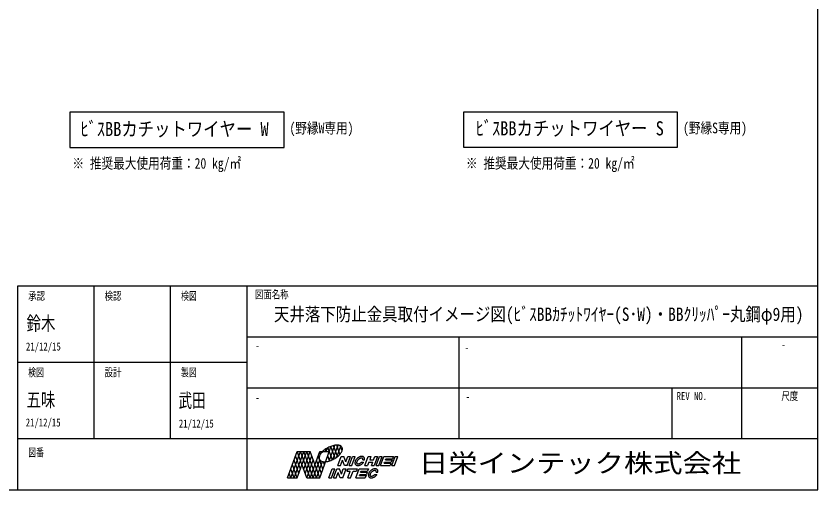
# Model space of a CAD drawing. Units: millimetres on the paper. Extents: x -141 to 141, y -98 to 97.
# Drawn here: x 31 to 141.2, y -97.7 to -32.6 of the extents above; entities that cross this region are included whole.
import ezdxf
from ezdxf.enums import TextEntityAlignment as Align

# ---------------------------------------------------------------- set-up
doc = ezdxf.new("R2010")
doc.units = ezdxf.units.MM
doc.layers.add('0-0_文字･図枠･寸法', color=7, linetype='Continuous')
doc.styles.add('ＭＳ ゴシック', font='')
doc.styles.get('ＭＳ ゴシック').set_extended_font_data('MS Gothic')

msp = doc.modelspace()

# ---------------------------------------------------------------- linework, layer by layer
at = {"layer": '0-0_文字･図枠･寸法'}
for p, q in [((141.19, -97.657), (141.19, -25.407)), ((41.69, -69.657), (41.69, -90.657)), ((52.19, -69.657), (52.19, -90.657)), ((62.69, -69.657), (62.69, -97.657)), ((141.19, -76.657), (62.69, -76.657)), ((91.89, -90.657), (91.89, -76.657)), ((130.69, -76.657), (130.69, -90.657)), ((62.69, -80.157), (31.19, -80.157)), ((141.19, -83.657), (62.69, -83.657)), ((121.09, -83.657), (121.09, -90.657)), ((141.19, -90.657), (31.19, -90.657)), ((68.31, -96.004), (69.634, -92.367)), ((68.751, -96.004), (70.075, -92.367)), ((69.192, -96.004), (70.516, -92.367)), ((70.957, -96.004), (69.634, -92.367)), ((69.634, -96.004), (70.957, -92.367)), ((69.634, -92.367), (71.399, -92.367)), ((71.399, -96.004), (70.075, -92.367)), ((70.516, -94.792), (71.399, -92.367)), ((71.84, -96.004), (70.516, -92.367)), ((72.281, -96.004), (70.957, -92.367)), ((71.399, -96.004), (72.722, -92.367)), ((72.722, -96.004), (71.399, -92.367)), ((72.722, -96.004), (74.309, -91.645)), ((72.85, -92.716), (72.722, -92.367)), ((72.722, -92.367), (74.046, -92.367)), ((73.019, -92.497), (72.936, -92.597)), ((73.112, -92.398), (73.019, -92.497)), ((73.213, -92.301), (73.112, -92.398)), ((73.164, -92.367), (73.159, -92.353)), ((73.164, -92.367), (73.174, -92.339)), ((73.322, -92.207), (73.213, -92.301)), ((73.438, -92.116), (73.322, -92.207)), ((73.561, -92.029), (73.438, -92.116)), ((73.605, -92.367), (73.498, -92.073)), ((73.688, -91.946), (73.561, -92.029)), ((73.605, -92.367), (73.777, -91.894)), ((73.82, -91.869), (73.688, -91.946)), ((73.955, -91.797), (73.82, -91.869)), ((74.463, -93.511), (73.858, -91.849)), ((74.092, -91.732), (73.955, -91.797)), ((74.008, -93.684), (74.798, -91.514)), ((74.231, -91.674), (74.092, -91.732)), ((74.369, -91.623), (74.231, -91.674)), ((74.831, -93.31), (74.235, -91.672)), ((74.507, -91.58), (74.369, -91.623)), ((74.643, -91.544), (74.507, -91.58)), ((74.522, -93.483), (75.246, -91.495)), ((75.18, -93.058), (74.631, -91.547)), ((74.775, -91.518), (74.643, -91.544)), ((74.904, -91.499), (74.775, -91.518)), ((75.028, -91.489), (74.904, -91.499)), ((75.145, -91.488), (75.028, -91.489)), ((75.506, -92.739), (75.051, -91.489)), ((75.094, -93.125), (75.639, -91.628)), ((75.256, -91.496), (75.145, -91.488)), ((75.359, -91.513), (75.256, -91.496)), ((75.454, -91.538), (75.359, -91.513)), ((75.54, -91.571), (75.454, -91.538)), ((75.783, -92.29), (75.518, -91.562)), ((75.616, -91.612), (75.54, -91.571)), ((75.681, -91.661), (75.616, -91.612)), ((75.633, -92.574), (75.695, -92.475)), ((75.735, -91.718), (75.681, -91.661)), ((75.695, -92.475), (75.747, -92.376)), ((75.778, -91.782), (75.735, -91.718)), ((75.747, -92.376), (75.787, -92.28)), ((75.81, -91.852), (75.778, -91.782)), ((75.787, -92.28), (75.816, -92.186)), ((75.83, -91.928), (75.81, -91.852)), ((75.816, -92.186), (75.832, -92.096)), ((75.837, -92.009), (75.83, -91.928)), ((75.832, -92.096), (75.837, -92.009)), ((69.854, -95.398), (69.192, -93.579)), ((70.075, -94.792), (69.413, -92.973)), ((70.737, -95.398), (71.619, -92.973)), ((70.957, -96.004), (71.84, -93.579)), ((71.84, -96.004), (72.741, -93.528)), ((72.943, -95.398), (72.281, -93.579)), ((73.164, -94.792), (72.502, -92.973)), ((72.663, -93.176), (72.659, -93.262)), ((72.659, -93.262), (72.666, -93.343)), ((72.68, -93.085), (72.663, -93.176)), ((72.666, -93.343), (72.686, -93.419)), ((72.708, -92.992), (72.68, -93.085)), ((72.686, -93.419), (72.717, -93.49)), ((72.749, -92.895), (72.708, -92.992)), ((72.717, -93.49), (72.76, -93.553)), ((72.8, -92.797), (72.749, -92.895)), ((72.76, -93.553), (72.815, -93.61)), ((72.863, -92.697), (72.8, -92.797)), ((72.815, -93.61), (72.88, -93.659)), ((72.936, -92.597), (72.863, -92.697)), ((72.88, -93.659), (72.956, -93.7)), ((73.671, -93.761), (73.605, -93.579)), ((74.077, -93.664), (73.826, -92.973)), ((73.989, -93.692), (74.126, -93.648)), ((74.126, -93.648), (74.265, -93.598)), ((74.265, -93.598), (74.403, -93.539)), ((74.403, -93.539), (74.541, -93.474)), ((74.541, -93.474), (74.676, -93.403)), ((74.676, -93.403), (74.808, -93.325)), ((74.808, -93.325), (74.935, -93.243)), ((74.935, -93.243), (75.057, -93.156)), ((75.057, -93.156), (75.173, -93.064)), ((75.173, -93.064), (75.283, -92.97)), ((75.212, -94.307), (75.669, -93.051)), ((75.283, -92.97), (75.384, -92.873)), ((75.384, -92.873), (75.476, -92.774)), ((75.476, -92.774), (75.559, -92.674)), ((75.559, -92.674), (75.633, -92.574)), ((75.589, -94.307), (75.857, -93.569)), ((75.669, -93.051), (76.046, -93.051)), ((76.126, -94.307), (75.857, -93.569)), ((76.314, -93.79), (76.046, -93.051)), ((76.314, -93.79), (76.583, -93.051)), ((76.503, -94.307), (76.96, -93.051)), ((76.583, -93.051), (76.96, -93.051)), ((76.754, -94.307), (77.211, -93.051)), ((77.13, -94.307), (77.587, -93.051)), ((77.211, -93.051), (77.587, -93.051)), ((77.636, -93.627), (77.613, -93.677)), ((77.662, -93.577), (77.636, -93.627)), ((77.692, -93.527), (77.662, -93.577)), ((77.725, -93.479), (77.692, -93.527)), ((77.762, -93.432), (77.725, -93.479)), ((77.802, -93.386), (77.762, -93.432)), ((77.844, -93.342), (77.802, -93.386)), ((77.889, -93.3), (77.844, -93.342)), ((77.936, -93.261), (77.889, -93.3)), ((77.984, -93.225), (77.936, -93.261)), ((78.035, -93.191), (77.984, -93.225)), ((78.086, -93.16), (78.035, -93.191)), ((78.138, -93.133), (78.086, -93.16)), ((78.191, -93.11), (78.138, -93.133)), ((78.245, -93.089), (78.191, -93.11)), ((78.297, -93.073), (78.245, -93.089)), ((78.35, -93.061), (78.297, -93.073)), ((78.402, -93.052), (78.35, -93.061)), ((78.452, -93.048), (78.402, -93.052)), ((78.501, -93.047), (78.452, -93.048)), ((78.549, -93.051), (78.501, -93.047)), ((78.594, -93.059), (78.549, -93.051)), ((78.637, -93.07), (78.594, -93.059)), ((78.677, -93.086), (78.637, -93.07)), ((78.646, -93.517), (78.652, -93.491)), ((78.646, -93.517), (78.88, -93.517)), ((78.714, -93.105), (78.677, -93.086)), ((78.748, -93.128), (78.714, -93.105)), ((78.779, -93.155), (78.748, -93.128)), ((78.806, -93.185), (78.779, -93.155)), ((78.83, -93.218), (78.806, -93.185)), ((78.849, -93.254), (78.83, -93.218)), ((78.865, -93.292), (78.849, -93.254)), ((78.876, -93.333), (78.865, -93.292)), ((78.883, -93.377), (78.876, -93.333)), ((78.88, -93.517), (78.885, -93.469)), ((78.886, -93.422), (78.883, -93.377)), ((78.885, -93.469), (78.886, -93.422)), ((78.923, -94.307), (79.38, -93.051)), ((79.38, -93.051), (79.757, -93.051)), ((79.757, -93.051), (79.593, -93.503)), ((79.593, -93.503), (80.13, -93.503)), ((80.13, -93.503), (80.294, -93.051)), ((80.671, -93.051), (80.214, -94.307)), ((80.294, -93.051), (80.671, -93.051)), ((80.465, -94.307), (80.922, -93.051)), ((80.842, -94.307), (81.299, -93.051)), ((80.922, -93.051), (81.299, -93.051)), ((81.093, -94.307), (81.55, -93.051)), ((81.55, -93.051), (82.841, -93.051)), ((81.762, -93.503), (81.799, -93.403)), ((81.762, -93.503), (82.676, -93.503)), ((81.799, -93.403), (82.713, -93.403)), ((82.676, -93.503), (82.548, -93.855)), ((82.635, -94.307), (83.092, -93.051)), ((82.841, -93.051), (82.713, -93.403)), ((83.011, -94.307), (83.468, -93.051)), ((83.092, -93.051), (83.468, -93.051)), ((69.634, -96.004), (68.972, -94.185)), ((72.281, -96.004), (73.101, -93.751)), ((72.956, -93.7), (73.041, -93.734)), ((73.041, -93.734), (73.136, -93.759)), ((73.136, -93.759), (73.239, -93.775)), ((73.384, -94.185), (73.235, -93.774)), ((73.239, -93.775), (73.35, -93.783)), ((73.35, -93.783), (73.468, -93.782)), ((73.468, -93.782), (73.592, -93.772)), ((73.592, -93.772), (73.72, -93.754)), ((73.72, -93.754), (73.853, -93.727)), ((73.853, -93.727), (73.989, -93.692)), ((73.967, -96.004), (74.424, -94.748)), ((74.424, -94.748), (74.8, -94.748)), ((74.594, -96.004), (75.051, -94.748)), ((75.051, -94.748), (75.428, -94.748)), ((75.212, -94.307), (75.589, -94.307)), ((75.697, -95.486), (75.428, -94.748)), ((75.697, -95.486), (75.965, -94.748)), ((75.885, -96.004), (76.342, -94.748)), ((75.965, -94.748), (76.342, -94.748)), ((76.503, -94.307), (76.126, -94.307)), ((76.593, -94.748), (76.465, -95.1)), ((76.754, -94.307), (77.13, -94.307)), ((77.563, -93.876), (77.56, -93.923)), ((77.56, -93.923), (77.563, -93.969)), ((77.569, -93.828), (77.563, -93.876)), ((77.563, -93.969), (77.569, -94.013)), ((77.579, -93.778), (77.569, -93.828)), ((77.569, -94.013), (77.58, -94.055)), ((77.594, -93.728), (77.579, -93.778)), ((77.58, -94.055), (77.594, -94.094)), ((77.613, -93.677), (77.594, -93.728)), ((77.594, -94.094), (77.613, -94.13)), ((77.613, -94.13), (77.636, -94.164)), ((77.636, -94.164), (77.662, -94.195)), ((77.662, -94.195), (77.692, -94.222)), ((77.678, -96.004), (78.135, -94.748)), ((77.692, -94.222), (77.726, -94.245)), ((77.726, -94.245), (77.762, -94.266)), ((77.762, -94.266), (77.802, -94.282)), ((77.79, -93.894), (77.789, -93.91)), ((77.802, -94.282), (77.844, -94.294)), ((77.844, -94.294), (77.889, -94.303)), ((77.889, -94.303), (77.936, -94.307)), ((77.936, -94.307), (77.985, -94.308)), ((77.985, -94.308), (78.035, -94.304)), ((78.035, -94.304), (78.086, -94.296)), ((78.086, -94.296), (78.139, -94.285)), ((78.135, -94.748), (79.426, -94.748)), ((78.139, -94.285), (78.192, -94.269)), ((78.192, -94.269), (78.245, -94.25)), ((78.245, -94.25), (78.298, -94.227)), ((78.298, -94.227), (78.35, -94.2)), ((78.35, -94.2), (78.402, -94.17)), ((78.402, -94.17), (78.453, -94.137)), ((78.405, -93.884), (78.444, -93.848)), ((78.444, -93.848), (78.454, -93.838)), ((78.453, -94.137), (78.502, -94.101)), ((78.454, -93.838), (78.748, -93.838)), ((78.502, -94.101), (78.549, -94.063)), ((78.549, -94.063), (78.594, -94.022)), ((78.594, -94.022), (78.637, -93.978)), ((78.637, -93.978), (78.677, -93.933)), ((78.677, -93.933), (78.714, -93.886)), ((78.714, -93.886), (78.748, -93.838)), ((78.923, -94.307), (79.3, -94.307)), ((79.426, -94.748), (79.298, -95.1)), ((79.465, -93.855), (79.3, -94.307)), ((79.465, -93.855), (80.002, -93.855)), ((79.837, -94.307), (80.002, -93.855)), ((79.837, -94.307), (80.214, -94.307)), ((80.136, -94.77), (80.083, -94.786)), ((80.188, -94.758), (80.136, -94.77)), ((80.24, -94.749), (80.188, -94.758)), ((80.29, -94.745), (80.24, -94.749)), ((80.34, -94.744), (80.29, -94.745)), ((80.387, -94.748), (80.34, -94.744)), ((80.432, -94.756), (80.387, -94.748)), ((80.475, -94.767), (80.432, -94.756)), ((80.465, -94.307), (80.842, -94.307)), ((80.515, -94.783), (80.475, -94.767)), ((81.093, -94.307), (82.384, -94.307)), ((81.598, -93.956), (81.634, -93.855)), ((81.634, -93.855), (82.548, -93.855)), ((82.635, -94.307), (83.011, -94.307)), ((68.751, -96.004), (68.53, -95.398)), ((69.192, -96.004), (68.751, -94.792)), ((74.971, -96.004), (75.24, -95.266)), ((75.508, -96.004), (75.24, -95.266)), ((76.465, -95.1), (76.922, -95.1)), ((76.593, -96.004), (76.922, -95.1)), ((78.347, -95.2), (78.384, -95.1)), ((78.347, -95.2), (79.261, -95.2)), ((78.384, -95.1), (79.298, -95.1)), ((79.261, -95.2), (79.133, -95.552)), ((79.401, -95.573), (79.399, -95.62)), ((79.399, -95.62), (79.401, -95.666)), ((79.407, -95.524), (79.401, -95.573)), ((79.401, -95.666), (79.407, -95.71)), ((79.418, -95.475), (79.407, -95.524)), ((79.407, -95.71), (79.418, -95.751)), ((79.432, -95.425), (79.418, -95.475)), ((79.418, -95.751), (79.432, -95.791)), ((79.451, -95.374), (79.432, -95.425)), ((79.432, -95.791), (79.451, -95.827)), ((79.474, -95.324), (79.451, -95.374)), ((79.451, -95.827), (79.474, -95.861)), ((79.5, -95.274), (79.474, -95.324)), ((79.474, -95.861), (79.5, -95.891)), ((79.53, -95.224), (79.5, -95.274)), ((79.564, -95.176), (79.53, -95.224)), ((79.6, -95.128), (79.564, -95.176)), ((79.64, -95.083), (79.6, -95.128)), ((79.682, -95.039), (79.64, -95.083)), ((79.727, -94.997), (79.682, -95.039)), ((79.774, -94.958), (79.727, -94.997)), ((79.823, -94.922), (79.774, -94.958)), ((79.873, -94.888), (79.823, -94.922)), ((79.924, -94.857), (79.873, -94.888)), ((79.977, -94.83), (79.924, -94.857)), ((80.03, -94.806), (79.977, -94.83)), ((80.083, -94.786), (80.03, -94.806)), ((80.188, -95.897), (80.24, -95.867)), ((80.24, -95.867), (80.291, -95.834)), ((80.283, -95.545), (80.293, -95.534)), ((80.291, -95.834), (80.34, -95.798)), ((80.293, -95.534), (80.587, -95.534)), ((80.34, -95.798), (80.387, -95.76)), ((80.387, -95.76), (80.432, -95.718)), ((80.432, -95.718), (80.475, -95.675)), ((80.475, -95.675), (80.515, -95.63)), ((80.484, -95.214), (80.49, -95.188)), ((80.484, -95.214), (80.718, -95.214)), ((80.552, -94.802), (80.515, -94.783)), ((80.515, -95.63), (80.553, -95.583)), ((80.586, -94.825), (80.552, -94.802)), ((80.553, -95.583), (80.587, -95.534)), ((80.617, -94.852), (80.586, -94.825)), ((80.644, -94.881), (80.617, -94.852)), ((80.668, -94.914), (80.644, -94.881)), ((80.687, -94.95), (80.668, -94.914)), ((80.703, -94.989), (80.687, -94.95)), ((80.714, -95.03), (80.703, -94.989)), ((80.722, -95.074), (80.714, -95.03)), ((80.718, -95.214), (80.723, -95.166)), ((80.725, -95.119), (80.722, -95.074)), ((80.723, -95.166), (80.725, -95.119)), ((68.31, -96.004), (69.634, -96.004)), ((70.957, -96.004), (72.722, -96.004)), ((74.594, -96.004), (74.971, -96.004)), ((75.885, -96.004), (75.508, -96.004)), ((76.593, -96.004), (76.97, -96.004)), ((77.678, -96.004), (78.969, -96.004)), ((79.5, -95.891), (79.53, -95.919)), ((79.53, -95.919), (79.564, -95.942)), ((79.564, -95.942), (79.6, -95.962)), ((79.6, -95.962), (79.64, -95.979)), ((79.64, -95.979), (79.682, -95.991)), ((79.682, -95.991), (79.727, -96)), ((79.727, -96), (79.774, -96.004)), ((79.774, -96.004), (79.823, -96.004)), ((79.823, -96.004), (79.873, -96.001)), ((79.873, -96.001), (79.925, -95.993)), ((79.925, -95.993), (79.977, -95.982)), ((79.977, -95.982), (80.03, -95.966)), ((80.03, -95.966), (80.083, -95.947)), ((80.083, -95.947), (80.136, -95.924)), ((80.136, -95.924), (80.188, -95.897)), ((-140.81, -97.657), (141.19, -97.657))]:
    msp.add_line(p, q, dxfattribs=at)
for points in [[(38.387, -45.788), (38.387, -50.615), (67.819, -50.615), (67.819, -45.788)], [(92.467, -45.776), (92.467, -50.603), (121.899, -50.603), (121.899, -45.776)]]:
    msp.add_lwpolyline(points, close=True, dxfattribs=at)
for points in [[(141.19, -69.657), (31.19, -69.657), (31.19, -97.657)], [(78.625, -93.325), (78.62, -93.319), (78.615, -93.315), (78.61, -93.31), (78.603, -93.306), (78.596, -93.301), (78.589, -93.297), (78.58, -93.293), (78.571, -93.29), (78.561, -93.286), (78.549, -93.283), (78.537, -93.28), (78.524, -93.278), (78.509, -93.277), (78.494, -93.276), (78.478, -93.276), (78.461, -93.276), (78.443, -93.278), (78.427, -93.28), (78.386, -93.287), (78.345, -93.298), (78.302, -93.312), (78.258, -93.33), (78.213, -93.352), (78.169, -93.377), (78.125, -93.405), (78.083, -93.436), (78.042, -93.471), (78.003, -93.507), (77.966, -93.545), (77.932, -93.585), (77.902, -93.626), (77.874, -93.667), (77.851, -93.708), (77.831, -93.749), (77.815, -93.788), (77.803, -93.826), (77.795, -93.864), (77.792, -93.878), (77.79, -93.894)], [(78.652, -93.491), (78.655, -93.477), (78.656, -93.461), (78.658, -93.445), (78.658, -93.431), (78.658, -93.418), (78.657, -93.405), (78.655, -93.394), (78.653, -93.383), (78.65, -93.373), (78.648, -93.364), (78.645, -93.356), (78.641, -93.349), (78.638, -93.342), (78.634, -93.336), (78.63, -93.33), (78.625, -93.325)], [(73.967, -96.004), (74.343, -96.004), (74.8, -94.748)], [(76.593, -94.748), (77.884, -94.748), (77.756, -95.1)], [(77.789, -93.91), (77.789, -93.924), (77.789, -93.937), (77.79, -93.95), (77.792, -93.961), (77.794, -93.972), (77.797, -93.982), (77.799, -93.991), (77.802, -93.999), (77.806, -94.006), (77.809, -94.013), (77.813, -94.019), (77.817, -94.025), (77.822, -94.03), (77.827, -94.035), (77.832, -94.04), (77.837, -94.045), (77.844, -94.049), (77.85, -94.054), (77.858, -94.058), (77.867, -94.062), (77.876, -94.065), (77.886, -94.069), (77.898, -94.072), (77.91, -94.074), (77.923, -94.077), (77.938, -94.078), (77.953, -94.079), (77.969, -94.079), (77.986, -94.079), (78.004, -94.077), (78.022, -94.075), (78.041, -94.072), (78.059, -94.069), (78.102, -94.057), (78.145, -94.043), (78.189, -94.025), (78.233, -94.003), (78.278, -93.978), (78.322, -93.95)], [(78.322, -93.95), (78.364, -93.918), (78.405, -93.884)], [(81.598, -93.956), (82.512, -93.956), (82.384, -94.307)], [(76.97, -96.004), (77.299, -95.1), (77.756, -95.1)], [(78.183, -95.652), (78.219, -95.552), (79.133, -95.552)], [(78.183, -95.652), (79.097, -95.652), (78.969, -96.004)], [(79.629, -95.591), (79.628, -95.606), (79.627, -95.621), (79.628, -95.634), (79.629, -95.647), (79.63, -95.658), (79.632, -95.669), (79.635, -95.679), (79.638, -95.688), (79.641, -95.696), (79.644, -95.703), (79.648, -95.71), (79.652, -95.716), (79.656, -95.722), (79.66, -95.727), (79.665, -95.732), (79.67, -95.737), (79.676, -95.742), (79.682, -95.746), (79.689, -95.751), (79.696, -95.755), (79.705, -95.759), (79.714, -95.762), (79.725, -95.766), (79.736, -95.769), (79.748, -95.771), (79.761, -95.773), (79.776, -95.775), (79.791, -95.776), (79.807, -95.776), (79.824, -95.776), (79.842, -95.774), (79.86, -95.772), (79.879, -95.769), (79.897, -95.765), (79.941, -95.754), (79.983, -95.74), (80.027, -95.722), (80.072, -95.7), (80.116, -95.675)], [(80.463, -95.021), (80.459, -95.016), (80.453, -95.012), (80.448, -95.007), (80.442, -95.002), (80.435, -94.998), (80.427, -94.994), (80.419, -94.99), (80.409, -94.986), (80.399, -94.983), (80.387, -94.98), (80.375, -94.977), (80.362, -94.975), (80.348, -94.974), (80.332, -94.973), (80.316, -94.973), (80.299, -94.973), (80.282, -94.975), (80.265, -94.976), (80.224, -94.984), (80.183, -94.994), (80.14, -95.009), (80.096, -95.027), (80.052, -95.048), (80.007, -95.074), (79.964, -95.102), (79.921, -95.133), (79.88, -95.167), (79.841, -95.204), (79.804, -95.242), (79.77, -95.282), (79.74, -95.323), (79.713, -95.364), (79.689, -95.405), (79.669, -95.446), (79.654, -95.485), (79.642, -95.523), (79.633, -95.561), (79.631, -95.575), (79.629, -95.591)], [(80.116, -95.675), (80.16, -95.647), (80.202, -95.615), (80.244, -95.581), (80.283, -95.545)], [(80.49, -95.188), (80.493, -95.173), (80.495, -95.157), (80.496, -95.142), (80.496, -95.128), (80.496, -95.114), (80.495, -95.102), (80.493, -95.09), (80.491, -95.08), (80.489, -95.07), (80.486, -95.061), (80.483, -95.053), (80.479, -95.045), (80.476, -95.039), (80.472, -95.032), (80.468, -95.027), (80.463, -95.021)]]:
    msp.add_lwpolyline(points, dxfattribs=at)

# ---------------------------------------------------------------- texts
at = {"layer": '0-0_文字･図枠･寸法', "style": 'ＭＳ ゴシック'}
for s, height, width, p in [('ﾋﾞｽBBカチットワイヤー W', 1.94, 0.85, (39.843, -49.638)), ('(野縁W専用)', 1.466, 0.8, (68.569, -49.133)), ('ﾋﾞｽBBカチットワイヤー S', 1.94, 0.85, (94.152, -49.546)), ('(野縁S専用)', 1.466, 0.8, (122.649, -49.122)), ('※ 推奨最大使用荷重：20 kg/㎡', 1.466, 0.8, (38.737, -53.975)), ('※ 推奨最大使用荷重：20 kg/㎡', 1.466, 0.8, (92.817, -53.964)), ('承認', 1.1, 0.75, (32.664, -71.897)), ('検認', 1.1, 0.75, (43.164, -71.897)), ('検図', 1.1, 0.7, (53.664, -71.897)), ('図面名称', 1.1, 0.75, (63.816, -71.688)), ('天井落下防止金具取付イメージ図(ﾋﾞｽBBｶﾁｯﾄﾜｲﾔｰ(S･W)・BBｸﾘｯﾊﾟｰ丸鋼φ9用)', 1.833, 0.85, (66.426, -74.994)), ('鈴木', 1.94, 0.75, (32.429, -76.332)), ('21/12/15', 1.1, 0.8, (32.35, -78.837)), ('-', 1.1, 0.65, (63.891, -78.681)), ('-', 1.1, 0.65, (92.642, -78.968)), ('-', 1.1, 0.65, (136.169, -78.59)), ('検図', 1.1, 0.7, (32.664, -82.397)), ('設計', 1.1, 0.75, (43.164, -82.397)), ('製図', 1.1, 0.7, (53.664, -82.397)), ('五味', 1.94, 0.75, (32.429, -86.832)), ('武田', 1.94, 0.7, (53.323, -86.922)), ('REV NO.', 1.1, 0.8, (121.765, -85.641)), ('尺度', 1.1, 0.75, (136.158, -85.641)), ('-', 1.1, 0.65, (63.888, -85.848)), ('-', 1.1, 0.65, (92.813, -85.721)), ('21/12/15', 1.1, 0.8, (32.317, -89.271)), ('21/12/15', 1.1, 0.8, (53.365, -89.42)), ('図番', 1.1, 0.7, (32.664, -93.395)), ('日栄インテック株式会社', 2.566, 1.15, (86.353, -96.021))]:
    msp.add_text(s, height=height, dxfattribs=dict(at, width=width)).set_placement(p, align=Align.BOTTOM_LEFT)

doc.saveas('drawing.dxf')
